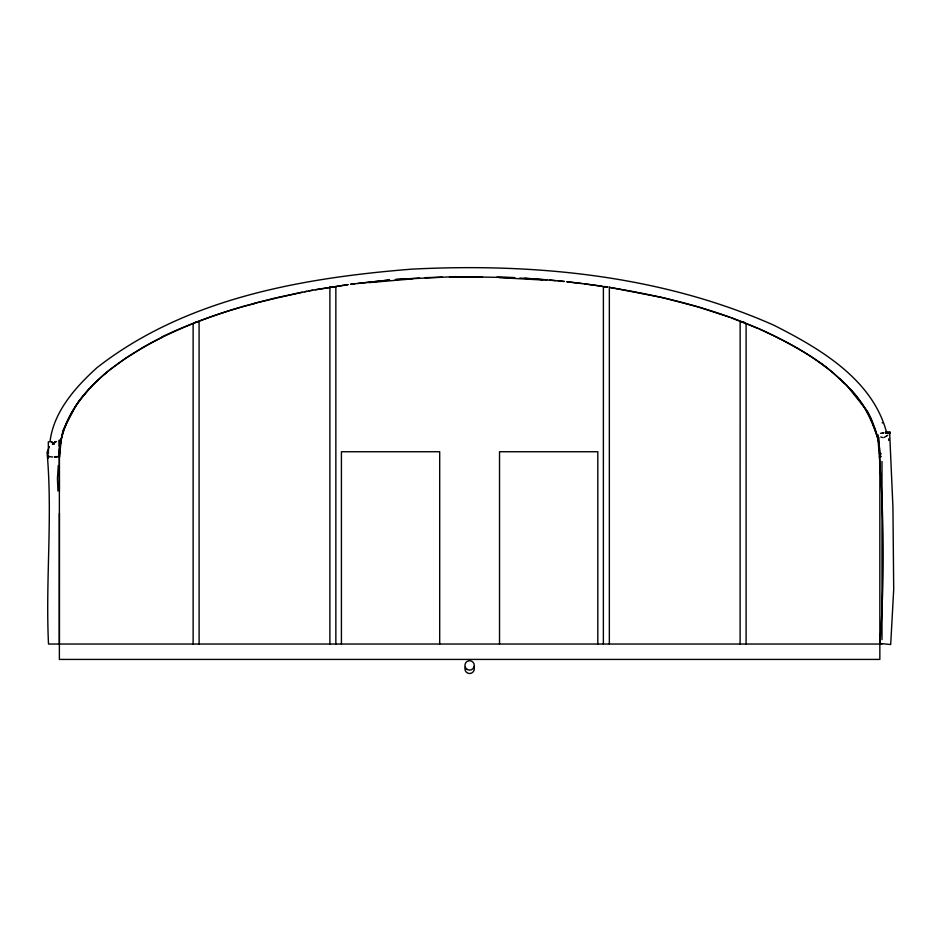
<?xml version="1.0" encoding="UTF-8"?>
<svg xmlns="http://www.w3.org/2000/svg" width="941" height="941" viewBox="0 0 941 941"><rect width="100%" height="100%" fill="white"/><g stroke="black" fill="none" stroke-linecap="round" stroke-linejoin="round"><path stroke-width="1.41" d="M59.401 513.41L59.377 644.032L881.988 644.032M59.471 453.491C60.106 429.072 72.728 406.63 88.995 389.045M58.283 465.489L57.436 478.487L57.966 491.084M878.259 435.06L877.871 438.412C883.905 506.693 885.105 575.657 879.847 644.032M50.12 440.847C54.002 411.264 75.574 387.104 96.841 367.802C185.648 298.273 301.838 277.983 411.499 269.161C534.123 262.904 660.711 275.019 773.937 325.257C819.776 348.452 872.578 379.27 886.598 432.519M48.473 456.561L48.497 455.832M49.391 446.634L47.05 452.327C52.79 515.962 45.427 580.209 48.509 644.032L58.26 644.032M888.763 440.435L888.669 438.835M52.884 444.199L55.248 442.152L52.449 444.199M103.992 374.624L106.004 372.895M48.567 457.385L47.768 458.596M884.175 437.471L886.704 435.836M886.645 435.93L887.728 435.318M162.287 337.113L155.712 340.454A337.995 337.995 0 0 0 143.126 347.335L125.741 358.133L110.215 369.46A197.469 197.469 0 0 0 90.595 387.316L80.079 399.607A96.758 96.758 0 0 0 75.609 406.124L63.082 430.225L61.353 438.412L59.459 457.373L59.283 448.822M240.355 307.213C193.234 321.469 146.678 340.595 107.815 371.401C82.326 392.444 59.883 421.58 59.377 456.009L59.377 659.418L879.847 659.418L879.847 456.009C879.917 436.824 872.413 418.31 861.427 402.83M254.411 303.214L302.214 292.157M241.696 306.778L276.231 297.721M54.507 457.079L55.566 456.844M277.63 297.438L312.624 290.193L348.123 284.582M304.519 291.71L306.825 291.263M309.142 290.84L312.624 290.193M882.446 433.036L883.599 432.825L880.553 433.307M57.589 456.514L55.237 456.867L57.624 456.714M315.423 289.757L332.279 287.111M335.078 286.676L347.723 284.7M48.414 456.338L48.767 456.35M51.637 441.635L48.309 441.835L48.45 454.021M354.863 283.782L350.522 284.264L389.574 279.983L383.799 280.618M357.756 283.464L380.905 280.936M368.86 282.641L412.099 278.912M395.761 279.465L454.515 276.654L514.833 277.619M395.267 279.606L419.451 278.042M425.132 277.677L442.329 277.113M56.625 456.75L55.096 456.808M889.221 433.389L889.915 433.366L885.328 432.813L888.21 433.178L886.375 432.954M449.504 276.96L482.533 276.807M607.404 286.793L603.393 286.793L603.369 644.032M195.281 322.234L199.08 322.234L199.116 644.032M744.143 322.234L740.144 322.234L740.108 644.032M54.966 441.647L56.507 441.658M496.895 277.113L514.092 277.677M885.716 431.743L890.28 432.095L888.88 432.86L889.68 433.448L892.927 507.046L893.703 589.419L890.692 644.526L880.988 643.55M499.142 277.607L542.745 280.018M524.819 278.16L564.4 281.383M519.773 278.042L531.159 278.783M534.006 278.959L546.803 279.795M566.847 281.653L601.875 286.123M549.65 279.983L555.425 280.618M558.319 280.936L564.106 281.559M567 281.877L581.467 283.464M584.361 283.782L606.945 287.111M888.292 433.178L889.939 433.366L888.892 433.613M48.238 456.456L52.708 457.02M885.363 432.836L886.41 432.966M604.251 286.476L607.815 287.017M609.756 287.558C678.743 298.485 748.06 317.364 807.884 354.475A254.682 254.682 0 0 1 831.421 371.389L846.865 385.516M610.18 287.405L662.993 297.721L697.528 306.778L729.863 317.27M880.717 436.977L882.929 437.6M731.216 317.811L758.34 328.562M759.693 329.103C796.627 346.1 834.138 367.014 859.157 399.984M51.379 442.117L54.249 444.176L52.308 442.129M820.258 362.85L822.046 364.167M823.846 365.484L825.963 367.096M840.195 379.035L844.994 383.622M846.665 385.245L867.484 411.358L870.907 418.18L877.871 438.412C872.331 421.662 863.85 402.525 850.229 389.045M859.333 399.96L860.733 401.866M878.859 437.577L879.847 456.009M59.354 446.328L59.307 439.965L59.401 490.437M881.988 461.49L881.988 639.657M746.095 323.704L746.095 644.032M609.345 286.793L609.345 644.032M597.806 644.032L597.806 451.739L499.53 451.739L499.53 644.032M439.694 644.032L439.694 451.739L341.418 451.739L341.418 644.032M335.855 644.032L335.855 286.793L329.903 286.793L329.879 644.032M193.128 323.704L193.128 644.032M881.27 456.385A1.882 1.882 0 0 1 879.317 456.961M879.317 453.35A1.882 1.882 0 0 1 881.27 453.927M473.735 666.569A4.705 4.705 0 0 1 469.782 673.521A4.705 4.705 0 0 1 465.336 666.863M882.199 422.638A1.541 1.541 0 0 1 882.482 422.968M162.123 336.772A509.034 509.034 0 0 1 254.505 303.602M467.265 669.474A4.705 4.705 0 0 0 474.311 665.405A4.705 4.705 0 0 0 467.265 661.335A4.705 4.705 0 0 0 467.265 669.474"/></g></svg>
